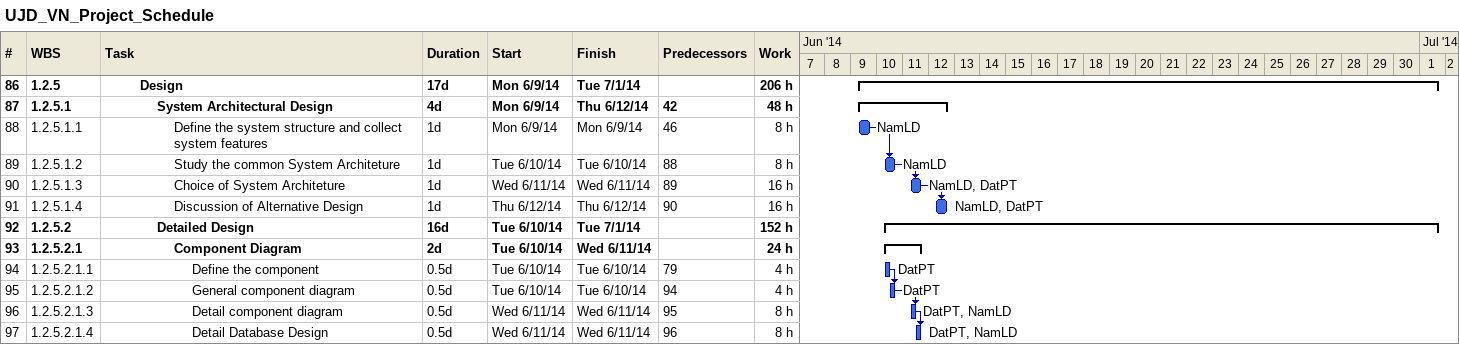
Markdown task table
UJD_VN_Project_Schedule

| ID | WBS | Task | Duration | Start | Finish | Predecessors | Resources | Work (h) |
|---|---|---|---|---|---|---|---|---|
| 86 | 1.2.5 | **Design** | 17d | 2014-06-09 | 2014-07-01 |  |  | 206 |
| 87 | 1.2.5.1 | **System Architectural Design** | 4d | 2014-06-09 | 2014-06-12 | 42 |  | 48 |
| 88 | 1.2.5.1.1 | Define the system structure and collect system features | 1d | 2014-06-09 | 2014-06-09 | 46 | NamLD | 8 |
| 89 | 1.2.5.1.2 | Study the common System Architeture | 1d | 2014-06-10 | 2014-06-10 | 88 | NamLD | 8 |
| 90 | 1.2.5.1.3 | Choice of System Architeture | 1d | 2014-06-11 | 2014-06-11 | 89 | NamLD, DatPT | 16 |
| 91 | 1.2.5.1.4 | Discussion of Alternative Design | 1d | 2014-06-12 | 2014-06-12 | 90 | NamLD, DatPT | 16 |
| 92 | 1.2.5.2 | **Detailed Design** | 16d | 2014-06-10 | 2014-07-01 |  |  | 152 |
| 93 | 1.2.5.2.1 | **Component Diagram** | 2d | 2014-06-10 | 2014-06-11 |  |  | 24 |
| 94 | 1.2.5.2.1.1 | Define the component | 0.5d | 2014-06-10 | 2014-06-10 | 79 | DatPT | 4 |
| 95 | 1.2.5.2.1.2 | General component diagram | 0.5d | 2014-06-10 | 2014-06-10 | 94 | DatPT | 4 |
| 96 | 1.2.5.2.1.3 | Detail component diagram | 0.5d | 2014-06-11 | 2014-06-11 | 95 | DatPT, NamLD | 8 |
| 97 | 1.2.5.2.1.4 | Detail Database Design | 0.5d | 2014-06-11 | 2014-06-11 | 96 | DatPT, NamLD | 8 |
